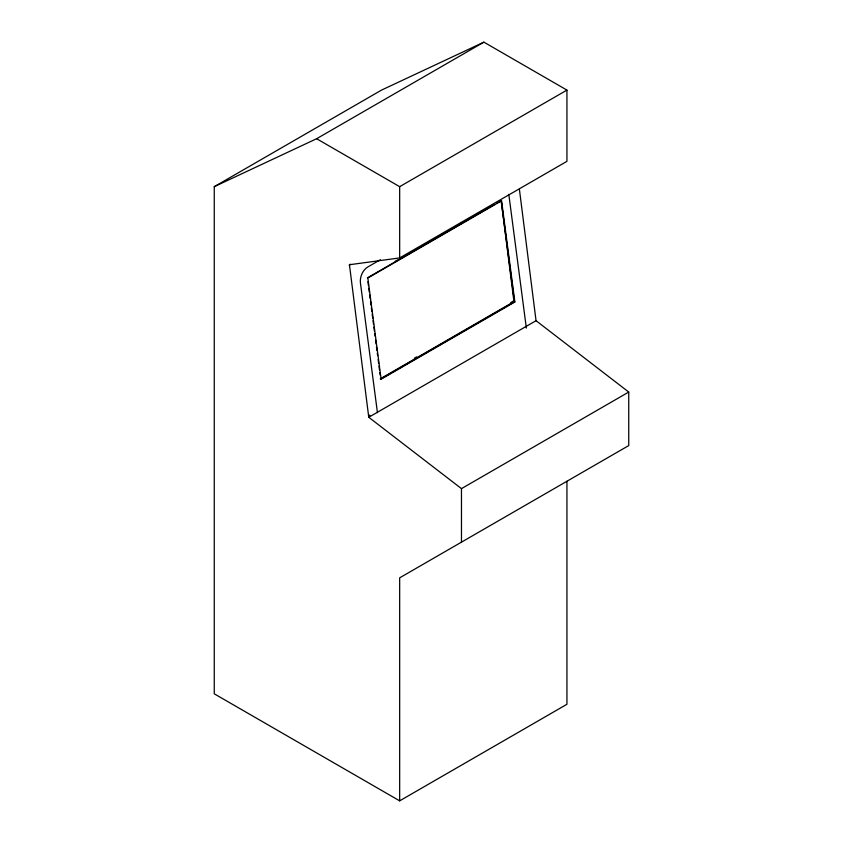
<?xml version="1.0" encoding="UTF-8"?>
<svg xmlns="http://www.w3.org/2000/svg" width="843" height="843" viewBox="0 0 843 843"><rect width="100%" height="100%" fill="white"/><g stroke="black" fill="none" stroke-linecap="round" stroke-linejoin="round"><path stroke-width="1.26" d="M566.939 481.258L566.939 704.274L399.666 800.85L214.259 693.81L214.259 186.672L381.531 90.096L483.893 42.15L566.939 90.096L566.939 161.34L399.666 257.926L349.445 264.734L368.76 417.274L461.469 488.634L461.469 542.154M214.259 186.672L316.62 138.726L483.893 42.15M316.62 138.726L399.666 186.672L566.939 90.096M380.341 259.739L367.79 266.989A12.413 8.23 -68.8 0 0 360.425 282.879L377.443 412.638M395.283 261.298L397.548 259.992M430.425 241.014L432.691 239.707M440.626 235.123L442.891 233.817M461.026 223.342L463.292 222.036M367.432 277.842L494.367 204.554M496.632 203.247L501.174 200.623L514.441 301.815L380.688 379.034M414.398 358.191L416.663 356.884M510.742 302.574L513.008 301.267L514.862 301.984L501.596 200.792L367.854 278.011L381.12 379.202L514.862 301.984M380.214 378.855L513.956 301.636L501.174 200.623M368.76 417.274L536.043 320.698L519.372 189.011M461.469 488.634L628.741 392.058L536.043 320.698M526.348 328.064L509.161 197.009A12.413 8.23 -68.8 0 0 508.498 194.375M367.938 281.731L368.444 285.629M368.791 288.222L369.297 292.11M369.634 294.713L370.151 298.601M370.488 301.193L370.994 305.082M371.341 307.684L371.847 311.573M372.184 314.165L372.701 318.064M373.038 320.656L373.554 324.544M373.892 327.137L374.397 331.036M374.735 333.628L375.082 336.22M375.588 340.119L376.104 344.007M376.442 346.599L376.947 350.498M377.295 353.091L377.632 355.683M378.138 359.571L378.655 363.47M378.992 366.062L379.498 369.951M379.845 372.553L380.182 375.146M628.741 392.058L628.741 445.578L399.666 577.834L399.666 800.85M399.666 186.672L399.666 257.926M349.276 265.419A12.413 8.23 -68.8 0 1 350.224 264.196M370.024 415.251A12.413 8.23 -68.8 0 1 368.918 415.22"/></g></svg>
